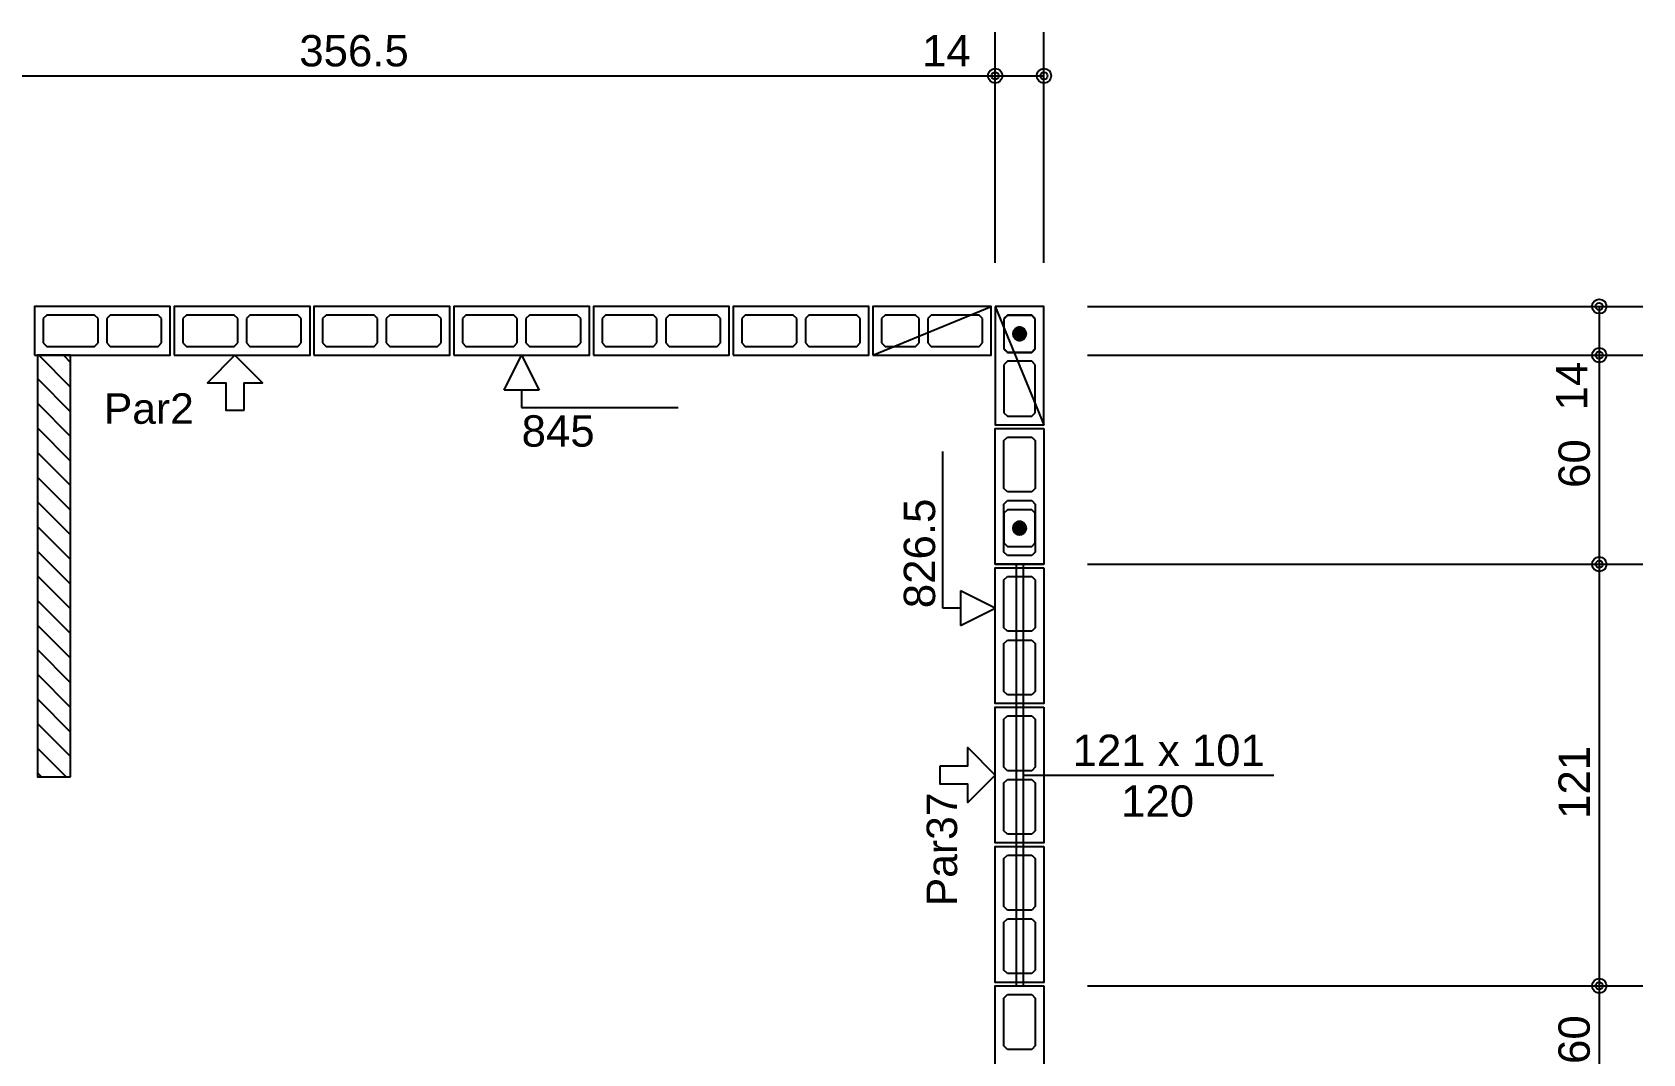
# Model space of a CAD drawing. Extents: x 0 to 119, y 0 to 84.
# Drawn here: x 37.24 to 46.49, y 65.63 to 71.49 of the extents above; entities that cross this region are included whole.
import ezdxf

# ---------------------------------------------------------------- set-up
doc = ezdxf.new("R2010")
doc.units = 0
doc.header["$MEASUREMENT"] = 0
doc.linetypes.add('ESTILO_TQS_0003', pattern=[1.5, 0.5, -0.4, 0.1, -0.5])
doc.linetypes.add('ESTILO_TQS_0005', pattern=[0.4, 0.3, -0.1])
for name, color, linetype in [('18', 6, 'CONTINUOUS'), ('20', 1, 'CONTINUOUS'), ('27', 250, 'CONTINUOUS'), ('29', 9, 'CONTINUOUS'), ('3', 7, 'CONTINUOUS'), ('35', 255, 'CONTINUOUS')]:
    doc.layers.add(name, color=color, linetype=linetype)
doc.styles.add('TQS_ARIAL', font='arial.ttf')

msp = doc.modelspace()

# ---------------------------------------------------------------- linework, layer by layer
at = {"layer": '18', "color": 6, "linetype": 'Continuous'}
for p, q in [((42.4678, 68.187613), (42.4678, 69.087613)), ((42.7678, 68.187613), (42.5678, 68.287613)), ((42.5678, 68.287613), (42.5678, 68.087613)), ((42.5678, 68.187613), (42.4678, 68.187613)), ((42.5678, 68.087613), (42.7678, 68.187613))]:
    msp.add_line(p, q, dxfattribs=at)
at = {"layer": '20', "color": 1, "linetype": 'Continuous'}
for p, q in [((39.9478, 69.44), (40.0478, 69.64)), ((40.0478, 69.64), (40.1478, 69.44)), ((40.1478, 69.44), (39.9478, 69.44)), ((40.0478, 69.44), (40.0478, 69.34)), ((40.0478, 69.34), (40.9478, 69.34))]:
    msp.add_line(p, q, dxfattribs=at)
at = {"layer": '27', "color": 250, "linetype": 'ESTILO_TQS_0005'}
for points in [[(37.3003, 69.71), (37.3203, 69.69), (37.5953, 69.69), (37.6153, 69.71), (37.6153, 69.85), (37.5953, 69.87), (37.3203, 69.87), (37.3003, 69.85), (37.3003, 69.71)], [(37.6653, 69.71), (37.6853, 69.69), (37.9603, 69.69), (37.9803, 69.71), (37.9803, 69.85), (37.9603, 69.87), (37.6853, 69.87), (37.6653, 69.85), (37.6653, 69.71)], [(38.1028, 69.71), (38.1228, 69.69), (38.3978, 69.69), (38.4178, 69.71), (38.4178, 69.85), (38.3978, 69.87), (38.1228, 69.87), (38.1028, 69.85), (38.1028, 69.71)], [(38.4678, 69.71), (38.4878, 69.69), (38.7628, 69.69), (38.7828, 69.71), (38.7828, 69.85), (38.7628, 69.87), (38.4878, 69.87), (38.4678, 69.85), (38.4678, 69.71)], [(38.9053, 69.71), (38.9253, 69.69), (39.2003, 69.69), (39.2203, 69.71), (39.2203, 69.85), (39.2003, 69.87), (38.9253, 69.87), (38.9053, 69.85), (38.9053, 69.71)], [(39.2703, 69.71), (39.2903, 69.69), (39.5653, 69.69), (39.5853, 69.71), (39.5853, 69.85), (39.5653, 69.87), (39.2903, 69.87), (39.2703, 69.85), (39.2703, 69.71)], [(39.7078, 69.71), (39.7278, 69.69), (40.0028, 69.69), (40.0228, 69.71), (40.0228, 69.85), (40.0028, 69.87), (39.7278, 69.87), (39.7078, 69.85), (39.7078, 69.71)], [(40.0728, 69.71), (40.0928, 69.69), (40.3678, 69.69), (40.3878, 69.71), (40.3878, 69.85), (40.3678, 69.87), (40.0928, 69.87), (40.0728, 69.85), (40.0728, 69.71)], [(40.5103, 69.71), (40.5303, 69.69), (40.8053, 69.69), (40.8253, 69.71), (40.8253, 69.85), (40.8053, 69.87), (40.5303, 69.87), (40.5103, 69.85), (40.5103, 69.71)], [(40.8753, 69.71), (40.8953, 69.69), (41.1703, 69.69), (41.1903, 69.71), (41.1903, 69.85), (41.1703, 69.87), (40.8953, 69.87), (40.8753, 69.85), (40.8753, 69.71)], [(41.3128, 69.71), (41.3328, 69.69), (41.6078, 69.69), (41.6278, 69.71), (41.6278, 69.85), (41.6078, 69.87), (41.3328, 69.87), (41.3128, 69.85), (41.3128, 69.71)], [(41.6778, 69.71), (41.6978, 69.69), (41.9728, 69.69), (41.9928, 69.71), (41.9928, 69.85), (41.9728, 69.87), (41.6978, 69.87), (41.6778, 69.85), (41.6778, 69.71)], [(42.1153, 69.71), (42.1353, 69.69), (42.3103, 69.69), (42.3303, 69.71), (42.3303, 69.85), (42.3103, 69.87), (42.1353, 69.87), (42.1153, 69.85), (42.1153, 69.71)], [(42.3803, 69.71), (42.4003, 69.69), (42.6753, 69.69), (42.6953, 69.71), (42.6953, 69.85), (42.6753, 69.87), (42.4003, 69.87), (42.3803, 69.85), (42.3803, 69.71)], [(42.8378, 69.87), (42.8178, 69.85), (42.8178, 69.675), (42.8378, 69.655), (42.9778, 69.655), (42.9978, 69.675), (42.9978, 69.85), (42.9778, 69.87), (42.8378, 69.87)], [(42.8378, 69.605), (42.8178, 69.585), (42.8178, 69.31), (42.8378, 69.29), (42.9778, 69.29), (42.9978, 69.31), (42.9978, 69.585), (42.9778, 69.605), (42.8378, 69.605)], [(42.9778, 69.17), (42.9978, 69.15), (42.9978, 68.875), (42.9778, 68.855), (42.8378, 68.855), (42.8178, 68.875), (42.8178, 69.15), (42.8378, 69.17), (42.9778, 69.17)], [(42.9778, 68.805), (42.9978, 68.785), (42.9978, 68.51), (42.9778, 68.49), (42.8378, 68.49), (42.8178, 68.51), (42.8178, 68.785), (42.8378, 68.805), (42.9778, 68.805)], [(42.9778, 68.37), (42.9978, 68.35), (42.9978, 68.075), (42.9778, 68.055), (42.8378, 68.055), (42.8178, 68.075), (42.8178, 68.35), (42.8378, 68.37), (42.9778, 68.37)], [(42.9778, 68.005), (42.9978, 67.985), (42.9978, 67.71), (42.9778, 67.69), (42.8378, 67.69), (42.8178, 67.71), (42.8178, 67.985), (42.8378, 68.005), (42.9778, 68.005)], [(42.9778, 67.57), (42.9978, 67.55), (42.9978, 67.275), (42.9778, 67.255), (42.8378, 67.255), (42.8178, 67.275), (42.8178, 67.55), (42.8378, 67.57), (42.9778, 67.57)], [(42.9778, 67.205), (42.9978, 67.185), (42.9978, 66.91), (42.9778, 66.89), (42.8378, 66.89), (42.8178, 66.91), (42.8178, 67.185), (42.8378, 67.205), (42.9778, 67.205)], [(42.9778, 66.77), (42.9978, 66.75), (42.9978, 66.475), (42.9778, 66.455), (42.8378, 66.455), (42.8178, 66.475), (42.8178, 66.75), (42.8378, 66.77), (42.9778, 66.77)], [(42.9778, 66.405), (42.9978, 66.385), (42.9978, 66.11), (42.9778, 66.09), (42.8378, 66.09), (42.8178, 66.11), (42.8178, 66.385), (42.8378, 66.405), (42.9778, 66.405)], [(42.9778, 65.97), (42.9978, 65.95), (42.9978, 65.675), (42.9778, 65.655), (42.8378, 65.655), (42.8178, 65.675), (42.8178, 65.95), (42.8378, 65.97), (42.9778, 65.97)]]:
    msp.add_lwpolyline(points, dxfattribs=at)
at = {"layer": '29', "color": 9, "linetype": 'Continuous'}
for p, q in [((37.274545, 69.64), (37.457768, 69.456777)), ((37.415967, 69.64), (37.457768, 69.598199)), ((37.267834, 69.50529), (37.457768, 69.315356)), ((37.267834, 69.363869), (37.457768, 69.173935)), ((37.267834, 69.222447), (37.457768, 69.032513)), ((37.267834, 69.081026), (37.457768, 68.891092)), ((37.267834, 68.939604), (37.457768, 68.749671)), ((37.267834, 68.798183), (37.457768, 68.608249)), ((37.267834, 68.656762), (37.457768, 68.466828)), ((37.267834, 68.51534), (37.457768, 68.325406)), ((37.267834, 68.373919), (37.457768, 68.183985)), ((37.267834, 68.232498), (37.457768, 68.042564)), ((37.267834, 68.091076), (37.457768, 67.901142)), ((37.267834, 67.949655), (37.457768, 67.759721)), ((37.267834, 67.808234), (37.457768, 67.6183)), ((37.267834, 67.666812), (37.457768, 67.476878)), ((37.267834, 67.525391), (37.457768, 67.335457)), ((37.267834, 67.38397), (37.432753, 67.21905)), ((37.267834, 67.242548), (37.291332, 67.21905))]:
    msp.add_line(p, q, dxfattribs=at)
msp.add_lwpolyline([(37.457768, 67.21905), (37.457768, 69.64), (37.267834, 69.64), (37.267834, 67.21905), (37.457768, 67.21905)], dxfattribs=at)
at = {"layer": '3', "color": 7, "linetype": 'Continuous'}
for p, q in [((42.0653, 69.64), (42.7453, 69.92)), ((42.7678, 69.92), (43.0478, 69.24)), ((42.8378, 69.8675), (42.8178, 69.8475)), ((42.8178, 69.8475), (42.8178, 69.6775)), ((42.9778, 69.8675), (42.8378, 69.8675)), ((42.9978, 69.8475), (42.9778, 69.8675)), ((42.9978, 69.6775), (42.9978, 69.8475)), ((42.8178, 69.6775), (42.8378, 69.6575)), ((42.8378, 69.6575), (42.9778, 69.6575)), ((42.9778, 69.6575), (42.9978, 69.6775)), ((42.8378, 68.7525), (42.8178, 68.7325)), ((42.8178, 68.7325), (42.8178, 68.5625)), ((42.9778, 68.7525), (42.8378, 68.7525)), ((42.9978, 68.7325), (42.9778, 68.7525)), ((42.9978, 68.5625), (42.9978, 68.7325)), ((42.8178, 68.5625), (42.8378, 68.5425)), ((42.8378, 68.5425), (42.9778, 68.5425)), ((42.9778, 68.5425), (42.9978, 68.5625)), ((42.7678, 68.44), (43.0478, 68.44)), ((42.8878, 68.44), (42.8878, 66.02)), ((42.9278, 68.44), (42.9278, 66.02)), ((42.9278, 67.23), (44.367435, 67.23)), ((42.7678, 66.02), (43.0478, 66.02))]:
    msp.add_line(p, q, dxfattribs=at)
for points in [[(37.2503, 69.64), (38.0303, 69.64), (38.0303, 69.92), (37.2503, 69.92), (37.2503, 69.64)], [(38.0528, 69.64), (38.8328, 69.64), (38.8328, 69.92), (38.0528, 69.92), (38.0528, 69.64)], [(38.8553, 69.64), (39.6353, 69.64), (39.6353, 69.92), (38.8553, 69.92), (38.8553, 69.64)], [(39.6578, 69.64), (40.4378, 69.64), (40.4378, 69.92), (39.6578, 69.92), (39.6578, 69.64)], [(40.4603, 69.64), (41.2403, 69.64), (41.2403, 69.92), (40.4603, 69.92), (40.4603, 69.64)], [(41.2628, 69.64), (42.0428, 69.64), (42.0428, 69.92), (41.2628, 69.92), (41.2628, 69.64)], [(42.0653, 69.64), (42.7453, 69.64), (42.7453, 69.92), (42.0653, 69.92), (42.0653, 69.64)], [(42.7678, 69.92), (42.7678, 69.24), (43.0478, 69.24), (43.0478, 69.92), (42.7678, 69.92)], [(42.9078, 69.7631), (42.907861, 69.763097), (42.907921, 69.763088), (42.90798, 69.763072), (42.908037, 69.763051), (42.908091, 69.763025), (42.908143, 69.762992), (42.908191, 69.762955), (42.908235, 69.762913), (42.908274, 69.762867), (42.908309, 69.762817), (42.908339, 69.762764), (42.908363, 69.762708), (42.908381, 69.76265), (42.908393, 69.762591), (42.908399, 69.76253), (42.908399, 69.76247), (42.908393, 69.762409), (42.908381, 69.76235), (42.908363, 69.762292), (42.908339, 69.762236), (42.908309, 69.762183), (42.908274, 69.762133), (42.908235, 69.762087), (42.908191, 69.762045), (42.908143, 69.762008), (42.908091, 69.761975), (42.908037, 69.761949), (42.90798, 69.761928), (42.907921, 69.761912), (42.907861, 69.761903), (42.9078, 69.7619), (42.9078, 69.8003), (42.903976, 69.800106), (42.900191, 69.799526), (42.896484, 69.798566), (42.892893, 69.797237), (42.889456, 69.79555), (42.886206, 69.793525), (42.883178, 69.791181), (42.880403, 69.788543), (42.877909, 69.785638), (42.875721, 69.782495), (42.873863, 69.779147), (42.872353, 69.775628), (42.871207, 69.771975), (42.870436, 69.768224), (42.870049, 69.764415), (42.870049, 69.760585), (42.870436, 69.756776), (42.871207, 69.753025), (42.872353, 69.749372), (42.873863, 69.745853), (42.875721, 69.742505), (42.877909, 69.739362), (42.880403, 69.736457), (42.883178, 69.733819), (42.886206, 69.731475), (42.889456, 69.72945), (42.892893, 69.727763), (42.896484, 69.726434), (42.900191, 69.725474), (42.903976, 69.724894), (42.9078, 69.7247), (42.9078, 69.7631)], [(42.9078, 69.7619), (42.907739, 69.761903), (42.907679, 69.761912), (42.90762, 69.761928), (42.907563, 69.761949), (42.907509, 69.761975), (42.907457, 69.762008), (42.907409, 69.762045), (42.907365, 69.762087), (42.907326, 69.762133), (42.907291, 69.762183), (42.907261, 69.762236), (42.907237, 69.762292), (42.907219, 69.76235), (42.907207, 69.762409), (42.907201, 69.76247), (42.907201, 69.76253), (42.907207, 69.762591), (42.907219, 69.76265), (42.907237, 69.762708), (42.907261, 69.762764), (42.907291, 69.762817), (42.907326, 69.762867), (42.907365, 69.762913), (42.907409, 69.762955), (42.907457, 69.762992), (42.907509, 69.763025), (42.907563, 69.763051), (42.90762, 69.763072), (42.907679, 69.763088), (42.907739, 69.763097), (42.9078, 69.7631), (42.9078, 69.7247), (42.911624, 69.724894), (42.915409, 69.725474), (42.919116, 69.726434), (42.922707, 69.727763), (42.926144, 69.72945), (42.929394, 69.731475), (42.932422, 69.733819), (42.935197, 69.736457), (42.937691, 69.739362), (42.939879, 69.742505), (42.941737, 69.745853), (42.943247, 69.749372), (42.944393, 69.753025), (42.945164, 69.756776), (42.945551, 69.760585), (42.945551, 69.764415), (42.945164, 69.768224), (42.944393, 69.771975), (42.943247, 69.775628), (42.941737, 69.779147), (42.939879, 69.782495), (42.937691, 69.785638), (42.935197, 69.788543), (42.932422, 69.791181), (42.929394, 69.793525), (42.926144, 69.79555), (42.922707, 69.797237), (42.919116, 69.798566), (42.915409, 69.799526), (42.911624, 69.800106), (42.9078, 69.8003), (42.9078, 69.7619)], [(38.454411, 69.324053), (38.454411, 69.482026), (38.559727, 69.482026), (38.401753, 69.64), (38.24378, 69.482026), (38.349095, 69.482026), (38.349095, 69.324053), (38.454411, 69.324053)], [(43.0478, 69.22), (43.0478, 68.44), (42.7678, 68.44), (42.7678, 69.22), (43.0478, 69.22)], [(42.9078, 68.6481), (42.907861, 68.648097), (42.907921, 68.648088), (42.90798, 68.648072), (42.908037, 68.648051), (42.908091, 68.648025), (42.908143, 68.647992), (42.908191, 68.647955), (42.908235, 68.647913), (42.908274, 68.647867), (42.908309, 68.647817), (42.908339, 68.647764), (42.908363, 68.647708), (42.908381, 68.64765), (42.908393, 68.647591), (42.908399, 68.64753), (42.908399, 68.64747), (42.908393, 68.647409), (42.908381, 68.64735), (42.908363, 68.647292), (42.908339, 68.647236), (42.908309, 68.647183), (42.908274, 68.647133), (42.908235, 68.647087), (42.908191, 68.647045), (42.908143, 68.647008), (42.908091, 68.646975), (42.908037, 68.646949), (42.90798, 68.646928), (42.907921, 68.646912), (42.907861, 68.646903), (42.9078, 68.6469), (42.9078, 68.6853), (42.903976, 68.685106), (42.900191, 68.684526), (42.896484, 68.683566), (42.892893, 68.682237), (42.889456, 68.68055), (42.886206, 68.678525), (42.883178, 68.676181), (42.880403, 68.673543), (42.877909, 68.670638), (42.875721, 68.667495), (42.873863, 68.664147), (42.872353, 68.660628), (42.871207, 68.656975), (42.870436, 68.653224), (42.870049, 68.649415), (42.870049, 68.645585), (42.870436, 68.641776), (42.871207, 68.638025), (42.872353, 68.634372), (42.873863, 68.630853), (42.875721, 68.627505), (42.877909, 68.624362), (42.880403, 68.621457), (42.883178, 68.618819), (42.886206, 68.616475), (42.889456, 68.61445), (42.892893, 68.612763), (42.896484, 68.611434), (42.900191, 68.610474), (42.903976, 68.609894), (42.9078, 68.6097), (42.9078, 68.6481)], [(42.9078, 68.6469), (42.907739, 68.646903), (42.907679, 68.646912), (42.90762, 68.646928), (42.907563, 68.646949), (42.907509, 68.646975), (42.907457, 68.647008), (42.907409, 68.647045), (42.907365, 68.647087), (42.907326, 68.647133), (42.907291, 68.647183), (42.907261, 68.647236), (42.907237, 68.647292), (42.907219, 68.64735), (42.907207, 68.647409), (42.907201, 68.64747), (42.907201, 68.64753), (42.907207, 68.647591), (42.907219, 68.64765), (42.907237, 68.647708), (42.907261, 68.647764), (42.907291, 68.647817), (42.907326, 68.647867), (42.907365, 68.647913), (42.907409, 68.647955), (42.907457, 68.647992), (42.907509, 68.648025), (42.907563, 68.648051), (42.90762, 68.648072), (42.907679, 68.648088), (42.907739, 68.648097), (42.9078, 68.6481), (42.9078, 68.6097), (42.911624, 68.609894), (42.915409, 68.610474), (42.919116, 68.611434), (42.922707, 68.612763), (42.926144, 68.61445), (42.929394, 68.616475), (42.932422, 68.618819), (42.935197, 68.621457), (42.937691, 68.624362), (42.939879, 68.627505), (42.941737, 68.630853), (42.943247, 68.634372), (42.944393, 68.638025), (42.945164, 68.641776), (42.945551, 68.645585), (42.945551, 68.649415), (42.945164, 68.653224), (42.944393, 68.656975), (42.943247, 68.660628), (42.941737, 68.664147), (42.939879, 68.667495), (42.937691, 68.670638), (42.935197, 68.673543), (42.932422, 68.676181), (42.929394, 68.678525), (42.926144, 68.68055), (42.922707, 68.682237), (42.919116, 68.683566), (42.915409, 68.684526), (42.911624, 68.685106), (42.9078, 68.6853), (42.9078, 68.6469)], [(43.0478, 68.42), (43.0478, 67.64), (42.7678, 67.64), (42.7678, 68.42), (43.0478, 68.42)], [(43.0478, 67.62), (43.0478, 66.84), (42.7678, 66.84), (42.7678, 67.62), (43.0478, 67.62)], [(42.451853, 67.282658), (42.609826, 67.282658), (42.609826, 67.387974), (42.7678, 67.23), (42.609826, 67.072026), (42.609826, 67.177342), (42.451853, 67.177342), (42.451853, 67.282658)], [(43.0478, 66.82), (43.0478, 66.04), (42.7678, 66.04), (42.7678, 66.82), (43.0478, 66.82)], [(43.0478, 66.02), (43.0478, 65.24), (42.7678, 65.24), (42.7678, 66.02), (43.0478, 66.02)]]:
    msp.add_lwpolyline(points, dxfattribs=at)
for centre in [(42.9078, 69.7625), (42.9078, 68.6475)]:
    msp.add_circle(centre, 0.0372, dxfattribs=at)
for points in [[(42.870049, 69.764415), (42.870049, 69.760585), (42.870436, 69.768224)], [(42.870049, 69.760585), (42.870436, 69.756776), (42.870436, 69.768224)], [(42.870436, 69.768224), (42.870436, 69.756776), (42.871207, 69.771975)], [(42.870436, 69.756776), (42.871207, 69.753025), (42.871207, 69.771975)], [(42.871207, 69.771975), (42.871207, 69.753025), (42.872353, 69.775628)], [(42.871207, 69.753025), (42.872353, 69.749372), (42.872353, 69.775628)], [(42.872353, 69.775628), (42.872353, 69.749372), (42.873863, 69.779147)], [(42.872353, 69.749372), (42.873863, 69.745853), (42.873863, 69.779147)], [(42.873863, 69.779147), (42.873863, 69.745853), (42.875721, 69.782495)], [(42.873863, 69.745853), (42.875721, 69.742505), (42.875721, 69.782495)], [(42.875721, 69.782495), (42.875721, 69.742505), (42.877909, 69.785638)], [(42.875721, 69.742505), (42.877909, 69.739362), (42.877909, 69.785638)], [(42.877909, 69.785638), (42.877909, 69.739362), (42.880403, 69.788543)], [(42.877909, 69.739362), (42.880403, 69.736457), (42.880403, 69.788543)], [(42.880403, 69.788543), (42.880403, 69.736457), (42.883178, 69.791181)], [(42.880403, 69.736457), (42.883178, 69.733819), (42.883178, 69.791181)], [(42.883178, 69.791181), (42.883178, 69.733819), (42.886206, 69.793525)], [(42.883178, 69.733819), (42.886206, 69.731475), (42.886206, 69.793525)], [(42.886206, 69.793525), (42.886206, 69.731475), (42.889456, 69.79555)], [(42.886206, 69.731475), (42.889456, 69.72945), (42.889456, 69.79555)], [(42.889456, 69.79555), (42.889456, 69.72945), (42.892893, 69.797237)], [(42.889456, 69.72945), (42.892893, 69.727763), (42.892893, 69.797237)], [(42.892893, 69.797237), (42.892893, 69.727763), (42.896484, 69.798566)], [(42.892893, 69.727763), (42.896484, 69.726434), (42.896484, 69.798566)], [(42.896484, 69.798566), (42.896484, 69.726434), (42.900191, 69.799526)], [(42.896484, 69.726434), (42.900191, 69.725474), (42.900191, 69.799526)], [(42.903976, 69.724894), (42.903976, 69.800106), (42.900191, 69.725474)], [(42.900191, 69.799526), (42.900191, 69.725474), (42.903976, 69.800106)], [(42.903976, 69.724894), (42.9078, 69.7631), (42.9078, 69.8003)], [(42.903976, 69.724894), (42.9078, 69.8003), (42.903976, 69.800106)], [(42.903976, 69.724894), (42.9078, 69.7247), (42.9078, 69.7631)], [(42.907365, 69.762087), (42.9078, 69.7619), (42.907326, 69.762133)], [(42.9078, 69.7619), (42.9078, 69.7619), (42.907326, 69.762133)], [(42.907326, 69.762133), (42.9078, 69.7619), (42.907326, 69.762133)], [(42.9078, 69.7619), (42.9078, 69.7619), (42.907326, 69.762133)], [(42.907326, 69.762133), (42.9078, 69.7619), (42.907326, 69.762133)], [(42.9078, 69.7619), (42.9078, 69.7619), (42.907326, 69.762133)], [(42.907409, 69.762045), (42.9078, 69.7619), (42.907365, 69.762087)], [(42.9078, 69.7619), (42.9078, 69.7619), (42.907365, 69.762087)], [(42.907365, 69.762087), (42.9078, 69.7619), (42.907365, 69.762087)], [(42.9078, 69.7619), (42.9078, 69.7619), (42.907365, 69.762087)], [(42.907457, 69.762008), (42.9078, 69.7619), (42.907409, 69.762045)], [(42.9078, 69.7619), (42.9078, 69.7619), (42.907409, 69.762045)], [(42.907509, 69.761975), (42.9078, 69.7619), (42.907457, 69.762008)], [(42.9078, 69.7619), (42.9078, 69.7619), (42.907457, 69.762008)], [(42.90762, 69.761928), (42.9078, 69.7619), (42.907509, 69.761975)], [(42.9078, 69.7619), (42.9078, 69.7619), (42.907509, 69.761975)], [(42.9078, 69.7619), (42.9078, 69.7619), (42.90762, 69.761928)], [(42.9078, 69.7619), (42.9078, 69.7619), (42.90762, 69.761928)], [(42.9078, 69.7619), (42.911624, 69.800106), (42.9078, 69.8003)], [(42.9078, 69.7619), (42.9078, 69.7247), (42.911624, 69.800106)], [(42.9078, 69.7247), (42.911624, 69.724894), (42.911624, 69.800106)], [(42.9078, 69.7631), (42.908274, 69.762867), (42.9078, 69.7631)], [(42.908274, 69.762867), (42.908274, 69.762867), (42.9078, 69.7631)], [(42.9078, 69.7631), (42.908274, 69.762867), (42.9078, 69.7631)], [(42.908274, 69.762867), (42.908274, 69.762867), (42.9078, 69.7631)], [(42.9078, 69.7631), (42.908274, 69.762867), (42.9078, 69.7631)], [(42.908274, 69.762867), (42.908235, 69.762913), (42.9078, 69.7631)], [(42.9078, 69.7631), (42.908235, 69.762913), (42.9078, 69.7631)], [(42.908235, 69.762913), (42.908235, 69.762913), (42.9078, 69.7631)], [(42.9078, 69.7631), (42.908235, 69.762913), (42.9078, 69.7631)], [(42.908235, 69.762913), (42.908191, 69.762955), (42.9078, 69.7631)], [(42.9078, 69.7631), (42.908191, 69.762955), (42.9078, 69.7631)], [(42.908191, 69.762955), (42.908143, 69.762992), (42.9078, 69.7631)], [(42.9078, 69.7631), (42.908143, 69.762992), (42.9078, 69.7631)], [(42.908143, 69.762992), (42.908091, 69.763025), (42.9078, 69.7631)], [(42.9078, 69.7631), (42.908091, 69.763025), (42.9078, 69.7631)], [(42.908091, 69.763025), (42.90798, 69.763072), (42.9078, 69.7631)], [(42.9078, 69.7631), (42.90798, 69.763072), (42.9078, 69.7631)], [(42.90798, 69.763072), (42.9078, 69.7631), (42.9078, 69.7631)], [(42.9078, 69.7631), (42.9078, 69.7631), (42.9078, 69.7631)], [(42.9078, 69.7631), (42.9078, 69.7631), (42.9078, 69.7631)], [(42.9078, 69.7631), (42.9078, 69.7631), (42.9078, 69.7631)], [(42.9078, 69.7631), (42.9078, 69.7631), (42.9078, 69.7631)], [(42.9078, 69.7631), (42.9078, 69.7631), (42.9078, 69.7631)], [(42.9078, 69.7631), (42.9078, 69.7631), (42.9078, 69.7631)], [(42.9078, 69.7631), (42.9078, 69.7631), (42.9078, 69.7631)], [(42.9078, 69.7631), (42.9078, 69.7631), (42.9078, 69.7631)], [(42.9078, 69.7631), (42.9078, 69.7631), (42.9078, 69.7631)], [(42.9078, 69.7631), (42.9078, 69.7631), (42.9078, 69.7631)], [(42.9078, 69.7631), (42.9078, 69.7631), (42.9078, 69.7631)], [(42.9078, 69.7631), (42.9078, 69.7631), (42.9078, 69.7631)], [(42.9078, 69.7619), (42.9078, 69.7619), (42.9078, 69.7619)], [(42.9078, 69.7619), (42.9078, 69.7619), (42.9078, 69.7619)], [(42.9078, 69.7619), (42.9078, 69.7619), (42.9078, 69.7619)], [(42.9078, 69.7619), (42.9078, 69.7619), (42.9078, 69.7619)], [(42.9078, 69.7619), (42.9078, 69.7619), (42.9078, 69.7619)], [(42.9078, 69.7619), (42.9078, 69.7619), (42.9078, 69.7619)], [(42.9078, 69.7619), (42.9078, 69.7619), (42.9078, 69.7619)], [(42.9078, 69.7619), (42.9078, 69.7619), (42.9078, 69.7619)], [(42.9078, 69.7619), (42.9078, 69.7619), (42.9078, 69.7619)], [(42.9078, 69.7619), (42.9078, 69.7619), (42.9078, 69.7619)], [(42.9078, 69.7619), (42.9078, 69.7619), (42.9078, 69.7619)], [(42.9078, 69.7619), (42.9078, 69.7619), (42.9078, 69.7619)], [(42.911624, 69.800106), (42.911624, 69.724894), (42.915409, 69.799526)], [(42.911624, 69.724894), (42.915409, 69.725474), (42.915409, 69.799526)], [(42.915409, 69.799526), (42.915409, 69.725474), (42.919116, 69.798566)], [(42.915409, 69.725474), (42.919116, 69.726434), (42.919116, 69.798566)], [(42.919116, 69.798566), (42.919116, 69.726434), (42.922707, 69.797237)], [(42.919116, 69.726434), (42.922707, 69.727763), (42.922707, 69.797237)], [(42.922707, 69.797237), (42.922707, 69.727763), (42.926144, 69.79555)], [(42.922707, 69.727763), (42.926144, 69.72945), (42.926144, 69.79555)], [(42.926144, 69.79555), (42.926144, 69.72945), (42.929394, 69.793525)], [(42.926144, 69.72945), (42.929394, 69.731475), (42.929394, 69.793525)], [(42.929394, 69.793525), (42.929394, 69.731475), (42.932422, 69.791181)], [(42.929394, 69.731475), (42.932422, 69.733819), (42.932422, 69.791181)], [(42.932422, 69.791181), (42.932422, 69.733819), (42.935197, 69.788543)], [(42.932422, 69.733819), (42.935197, 69.736457), (42.935197, 69.788543)], [(42.935197, 69.788543), (42.935197, 69.736457), (42.937691, 69.785638)], [(42.935197, 69.736457), (42.937691, 69.739362), (42.937691, 69.785638)], [(42.937691, 69.785638), (42.937691, 69.739362), (42.939879, 69.782495)], [(42.937691, 69.739362), (42.939879, 69.742505), (42.939879, 69.782495)], [(42.939879, 69.782495), (42.939879, 69.742505), (42.941737, 69.779147)], [(42.939879, 69.742505), (42.941737, 69.745853), (42.941737, 69.779147)], [(42.941737, 69.779147), (42.941737, 69.745853), (42.943247, 69.775628)], [(42.941737, 69.745853), (42.943247, 69.749372), (42.943247, 69.775628)], [(42.943247, 69.775628), (42.943247, 69.749372), (42.944393, 69.771975)], [(42.943247, 69.749372), (42.944393, 69.753025), (42.944393, 69.771975)], [(42.944393, 69.771975), (42.944393, 69.753025), (42.945164, 69.768224)], [(42.944393, 69.753025), (42.945164, 69.756776), (42.945164, 69.768224)], [(42.945164, 69.768224), (42.945164, 69.756776), (42.945551, 69.764415)], [(42.945164, 69.756776), (42.945551, 69.760585), (42.945551, 69.764415)], [(42.870049, 68.649415), (42.870049, 68.645585), (42.870436, 68.653224)], [(42.870049, 68.645585), (42.870436, 68.641776), (42.870436, 68.653224)], [(42.870436, 68.653224), (42.870436, 68.641776), (42.871207, 68.656975)], [(42.870436, 68.641776), (42.871207, 68.638025), (42.871207, 68.656975)], [(42.871207, 68.656975), (42.871207, 68.638025), (42.872353, 68.660628)], [(42.871207, 68.638025), (42.872353, 68.634372), (42.872353, 68.660628)], [(42.872353, 68.660628), (42.872353, 68.634372), (42.873863, 68.664147)], [(42.872353, 68.634372), (42.873863, 68.630853), (42.873863, 68.664147)], [(42.873863, 68.664147), (42.873863, 68.630853), (42.875721, 68.667495)], [(42.873863, 68.630853), (42.875721, 68.627505), (42.875721, 68.667495)], [(42.875721, 68.667495), (42.875721, 68.627505), (42.877909, 68.670638)], [(42.875721, 68.627505), (42.877909, 68.624362), (42.877909, 68.670638)], [(42.877909, 68.670638), (42.877909, 68.624362), (42.880403, 68.673543)], [(42.877909, 68.624362), (42.880403, 68.621457), (42.880403, 68.673543)], [(42.880403, 68.673543), (42.880403, 68.621457), (42.883178, 68.676181)], [(42.880403, 68.621457), (42.883178, 68.618819), (42.883178, 68.676181)], [(42.883178, 68.676181), (42.883178, 68.618819), (42.886206, 68.678525)], [(42.883178, 68.618819), (42.886206, 68.616475), (42.886206, 68.678525)], [(42.886206, 68.678525), (42.886206, 68.616475), (42.889456, 68.68055)], [(42.886206, 68.616475), (42.889456, 68.61445), (42.889456, 68.68055)], [(42.889456, 68.68055), (42.889456, 68.61445), (42.892893, 68.682237)], [(42.889456, 68.61445), (42.892893, 68.612763), (42.892893, 68.682237)], [(42.892893, 68.682237), (42.892893, 68.612763), (42.896484, 68.683566)], [(42.892893, 68.612763), (42.896484, 68.611434), (42.896484, 68.683566)], [(42.896484, 68.683566), (42.896484, 68.611434), (42.900191, 68.684526)], [(42.896484, 68.611434), (42.900191, 68.610474), (42.900191, 68.684526)], [(42.903976, 68.609894), (42.903976, 68.685106), (42.900191, 68.610474)], [(42.900191, 68.684526), (42.900191, 68.610474), (42.903976, 68.685106)], [(42.903976, 68.609894), (42.9078, 68.6481), (42.9078, 68.6853)], [(42.903976, 68.609894), (42.9078, 68.6853), (42.903976, 68.685106)], [(42.903976, 68.609894), (42.9078, 68.6097), (42.9078, 68.6481)], [(42.907365, 68.647087), (42.9078, 68.6469), (42.907326, 68.647133)], [(42.9078, 68.6469), (42.9078, 68.6469), (42.907326, 68.647133)], [(42.907326, 68.647133), (42.9078, 68.6469), (42.907326, 68.647133)], [(42.9078, 68.6469), (42.9078, 68.6469), (42.907326, 68.647133)], [(42.907326, 68.647133), (42.9078, 68.6469), (42.907326, 68.647133)], [(42.9078, 68.6469), (42.9078, 68.6469), (42.907326, 68.647133)], [(42.907409, 68.647045), (42.9078, 68.6469), (42.907365, 68.647087)], [(42.9078, 68.6469), (42.9078, 68.6469), (42.907365, 68.647087)], [(42.907365, 68.647087), (42.9078, 68.6469), (42.907365, 68.647087)], [(42.9078, 68.6469), (42.9078, 68.6469), (42.907365, 68.647087)], [(42.907457, 68.647008), (42.9078, 68.6469), (42.907409, 68.647045)], [(42.9078, 68.6469), (42.9078, 68.6469), (42.907409, 68.647045)], [(42.907509, 68.646975), (42.9078, 68.6469), (42.907457, 68.647008)], [(42.9078, 68.6469), (42.9078, 68.6469), (42.907457, 68.647008)], [(42.90762, 68.646928), (42.9078, 68.6469), (42.907509, 68.646975)], [(42.9078, 68.6469), (42.9078, 68.6469), (42.907509, 68.646975)], [(42.9078, 68.6469), (42.9078, 68.6469), (42.90762, 68.646928)], [(42.9078, 68.6469), (42.9078, 68.6469), (42.90762, 68.646928)], [(42.9078, 68.6469), (42.911624, 68.685106), (42.9078, 68.6853)], [(42.9078, 68.6469), (42.9078, 68.6097), (42.911624, 68.685106)], [(42.9078, 68.6097), (42.911624, 68.609894), (42.911624, 68.685106)], [(42.9078, 68.6481), (42.908274, 68.647867), (42.9078, 68.6481)], [(42.908274, 68.647867), (42.908274, 68.647867), (42.9078, 68.6481)], [(42.9078, 68.6481), (42.908274, 68.647867), (42.9078, 68.6481)], [(42.908274, 68.647867), (42.908274, 68.647867), (42.9078, 68.6481)], [(42.9078, 68.6481), (42.908274, 68.647867), (42.9078, 68.6481)], [(42.908274, 68.647867), (42.908235, 68.647913), (42.9078, 68.6481)], [(42.9078, 68.6481), (42.908235, 68.647913), (42.9078, 68.6481)], [(42.908235, 68.647913), (42.908235, 68.647913), (42.9078, 68.6481)], [(42.9078, 68.6481), (42.908235, 68.647913), (42.9078, 68.6481)], [(42.908235, 68.647913), (42.908191, 68.647955), (42.9078, 68.6481)], [(42.9078, 68.6481), (42.908191, 68.647955), (42.9078, 68.6481)], [(42.908191, 68.647955), (42.908143, 68.647992), (42.9078, 68.6481)], [(42.9078, 68.6481), (42.908143, 68.647992), (42.9078, 68.6481)], [(42.908143, 68.647992), (42.908091, 68.648025), (42.9078, 68.6481)], [(42.9078, 68.6481), (42.908091, 68.648025), (42.9078, 68.6481)], [(42.908091, 68.648025), (42.90798, 68.648072), (42.9078, 68.6481)], [(42.9078, 68.6481), (42.90798, 68.648072), (42.9078, 68.6481)], [(42.90798, 68.648072), (42.9078, 68.6481), (42.9078, 68.6481)], [(42.9078, 68.6481), (42.9078, 68.6481), (42.9078, 68.6481)], [(42.9078, 68.6481), (42.9078, 68.6481), (42.9078, 68.6481)], [(42.9078, 68.6481), (42.9078, 68.6481), (42.9078, 68.6481)], [(42.9078, 68.6481), (42.9078, 68.6481), (42.9078, 68.6481)], [(42.9078, 68.6481), (42.9078, 68.6481), (42.9078, 68.6481)], [(42.9078, 68.6481), (42.9078, 68.6481), (42.9078, 68.6481)], [(42.9078, 68.6481), (42.9078, 68.6481), (42.9078, 68.6481)], [(42.9078, 68.6481), (42.9078, 68.6481), (42.9078, 68.6481)], [(42.9078, 68.6481), (42.9078, 68.6481), (42.9078, 68.6481)], [(42.9078, 68.6481), (42.9078, 68.6481), (42.9078, 68.6481)], [(42.9078, 68.6481), (42.9078, 68.6481), (42.9078, 68.6481)], [(42.9078, 68.6481), (42.9078, 68.6481), (42.9078, 68.6481)], [(42.9078, 68.6469), (42.9078, 68.6469), (42.9078, 68.6469)], [(42.9078, 68.6469), (42.9078, 68.6469), (42.9078, 68.6469)], [(42.9078, 68.6469), (42.9078, 68.6469), (42.9078, 68.6469)], [(42.9078, 68.6469), (42.9078, 68.6469), (42.9078, 68.6469)], [(42.9078, 68.6469), (42.9078, 68.6469), (42.9078, 68.6469)], [(42.9078, 68.6469), (42.9078, 68.6469), (42.9078, 68.6469)], [(42.9078, 68.6469), (42.9078, 68.6469), (42.9078, 68.6469)], [(42.9078, 68.6469), (42.9078, 68.6469), (42.9078, 68.6469)], [(42.9078, 68.6469), (42.9078, 68.6469), (42.9078, 68.6469)], [(42.9078, 68.6469), (42.9078, 68.6469), (42.9078, 68.6469)], [(42.9078, 68.6469), (42.9078, 68.6469), (42.9078, 68.6469)], [(42.9078, 68.6469), (42.9078, 68.6469), (42.9078, 68.6469)], [(42.911624, 68.685106), (42.911624, 68.609894), (42.915409, 68.684526)], [(42.911624, 68.609894), (42.915409, 68.610474), (42.915409, 68.684526)], [(42.915409, 68.684526), (42.915409, 68.610474), (42.919116, 68.683566)], [(42.915409, 68.610474), (42.919116, 68.611434), (42.919116, 68.683566)], [(42.919116, 68.683566), (42.919116, 68.611434), (42.922707, 68.682237)], [(42.919116, 68.611434), (42.922707, 68.612763), (42.922707, 68.682237)], [(42.922707, 68.682237), (42.922707, 68.612763), (42.926144, 68.68055)], [(42.922707, 68.612763), (42.926144, 68.61445), (42.926144, 68.68055)], [(42.926144, 68.68055), (42.926144, 68.61445), (42.929394, 68.678525)], [(42.926144, 68.61445), (42.929394, 68.616475), (42.929394, 68.678525)], [(42.929394, 68.678525), (42.929394, 68.616475), (42.932422, 68.676181)], [(42.929394, 68.616475), (42.932422, 68.618819), (42.932422, 68.676181)], [(42.932422, 68.676181), (42.932422, 68.618819), (42.935197, 68.673543)], [(42.932422, 68.618819), (42.935197, 68.621457), (42.935197, 68.673543)], [(42.935197, 68.673543), (42.935197, 68.621457), (42.937691, 68.670638)], [(42.935197, 68.621457), (42.937691, 68.624362), (42.937691, 68.670638)], [(42.937691, 68.670638), (42.937691, 68.624362), (42.939879, 68.667495)], [(42.937691, 68.624362), (42.939879, 68.627505), (42.939879, 68.667495)], [(42.939879, 68.667495), (42.939879, 68.627505), (42.941737, 68.664147)], [(42.939879, 68.627505), (42.941737, 68.630853), (42.941737, 68.664147)], [(42.941737, 68.664147), (42.941737, 68.630853), (42.943247, 68.660628)], [(42.941737, 68.630853), (42.943247, 68.634372), (42.943247, 68.660628)], [(42.943247, 68.660628), (42.943247, 68.634372), (42.944393, 68.656975)], [(42.943247, 68.634372), (42.944393, 68.638025), (42.944393, 68.656975)], [(42.944393, 68.656975), (42.944393, 68.638025), (42.945164, 68.653224)], [(42.944393, 68.638025), (42.945164, 68.641776), (42.945164, 68.653224)], [(42.945164, 68.653224), (42.945164, 68.641776), (42.945551, 68.649415)], [(42.945164, 68.641776), (42.945551, 68.645585), (42.945551, 68.649415)]]:
    msp.add_solid(points, dxfattribs=at)
at = {"layer": '35', "color": 255, "linetype": 'Continuous'}
for p, q in [((42.7678, 70.17), (42.7678, 71.493813)), ((42.7678, 70.17), (42.7678, 71.493813)), ((43.0478, 70.17), (43.0478, 71.493813)), ((35.6378, 71.243813), (42.7678, 71.243813)), ((42.7678, 71.243813), (43.0478, 71.243813)), ((42.7678, 69.92), (42.7678, 69.92)), ((42.7678, 69.92), (42.7678, 69.92)), ((43.0478, 69.92), (43.0478, 69.92)), ((43.0478, 69.92), (43.0478, 69.92)), ((43.2978, 69.92), (46.487098, 69.92)), ((46.237098, 69.92), (46.237098, 69.64)), ((43.0478, 69.64), (43.0478, 69.64)), ((43.0478, 69.64), (43.0478, 69.64)), ((43.2978, 69.64), (46.487098, 69.64)), ((43.2978, 69.64), (46.487098, 69.64)), ((46.237098, 69.64), (46.237098, 68.44)), ((43.0478, 68.44), (43.0478, 68.44)), ((43.0478, 68.44), (43.0478, 68.44)), ((43.2978, 68.44), (46.487098, 68.44)), ((43.2978, 68.44), (46.487098, 68.44)), ((46.237098, 68.44), (46.237098, 66.02)), ((43.0478, 66.02), (43.0478, 66.02)), ((43.0478, 66.02), (43.0478, 66.02)), ((43.2978, 66.02), (46.487098, 66.02)), ((43.2978, 66.02), (46.487098, 66.02)), ((46.237098, 66.02), (46.237098, 64.82))]:
    msp.add_line(p, q, dxfattribs=at)
for centre, radius in [((42.7678, 71.243813), 0.041625), ((42.7678, 71.243813), 0.041625), ((42.7678, 71.243813), 0.02075), ((42.7678, 71.243813), 0.02075), ((43.0478, 71.243813), 0.041625), ((43.0478, 71.243813), 0.02075), ((46.237098, 69.92), 0.041625), ((46.237098, 69.92), 0.02075), ((46.237098, 69.64), 0.041625), ((46.237098, 69.64), 0.041625), ((46.237098, 69.64), 0.02075), ((46.237098, 69.64), 0.02075), ((46.237098, 68.44), 0.041625), ((46.237098, 68.44), 0.041625), ((46.237098, 68.44), 0.02075), ((46.237098, 68.44), 0.02075), ((46.237098, 66.02), 0.041625), ((46.237098, 66.02), 0.041625), ((46.237098, 66.02), 0.02075), ((46.237098, 66.02), 0.02075)]:
    msp.add_circle(centre, radius, dxfattribs=at)

# ---------------------------------------------------------------- texts
at = {"layer": '18', "color": 6, "linetype": 'ESTILO_TQS_0003', "style": 'TQS_ARIAL'}
msp.add_text('826.5', height=0.18, rotation=90, dxfattribs=at).set_placement((42.4228, 68.187613))
at = {"layer": '20', "color": 1, "linetype": 'ESTILO_TQS_0003', "style": 'TQS_ARIAL'}
msp.add_text('845', height=0.18, dxfattribs=at).set_placement((40.0478, 69.115))
at = {"layer": '3', "color": 7, "linetype": 'Continuous', "style": 'TQS_ARIAL'}
for s, height, p in [('Par2', 0.175, (37.648891, 69.24625)), ('121 x 101', 0.18, (43.212265, 67.281855)), ('120', 0.18, (43.490684, 66.990614))]:
    msp.add_text(s, height=height, dxfattribs=at).set_placement(p)
msp.add_text('Par37', height=0.175, rotation=90, dxfattribs=at).set_placement((42.54905, 66.477138))
at = {"layer": '35', "color": 255, "linetype": 'Continuous', "style": 'TQS_ARIAL'}
for s, p in [('356.5', (38.7708, 71.297813)), ('14', (42.3478, 71.297813))]:
    msp.add_text(s, height=0.18, dxfattribs=at).set_placement(p)
for s, p in [('14', (46.168014, 69.323026)), ('60', (46.183098, 68.878)), ('121', (46.183098, 66.978)), ('60', (46.182512, 65.571438))]:
    msp.add_text(s, height=0.18, rotation=90, dxfattribs=at).set_placement(p)

doc.saveas('drawing.dxf')
